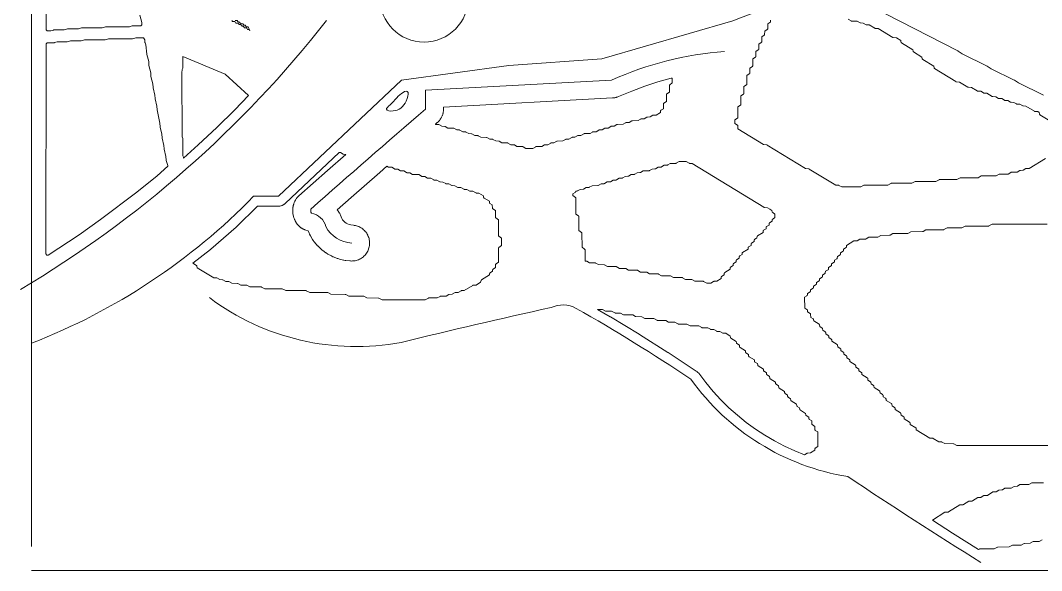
# Model space of a CAD drawing. Header units: inches. Extents: x 36 to 190, y -75 to 56.
# Drawn here: x 145.97 to 171.32, y 17.31 to 30.96 of the extents above; entities that cross this region are included whole.
import ezdxf

# ---------------------------------------------------------------- set-up
doc = ezdxf.new("R2010")
doc.units = ezdxf.units.IN
doc.layers.add('01_ORIGINAL_CAD', color=7, linetype='Continuous', lineweight=20)
doc.layers.add('03_ADDED_AREAS_SAME_COMPOSITION', color=7, linetype='Continuous', lineweight=15)

# ---------------------------------------------------------------- blocks, each defined once
blk = doc.blocks.new('03_STARFISH')
at = {"layer": '01_ORIGINAL_CAD'}
for p, q in [((36.248, 17.906), (36.248, 55.9)), ((71.442, 17.312), (36.248, 17.312))]:
    blk.add_line(p, q, dxfattribs=at)
for points in [[(53.65, 30.945, -0.14301), (60.243, 31.63, -0.286424), (65.36, 28.431), (66.481, 23.89, -0.272091), (64.9, 18.954), (63.661, 17.533)], [(53.65, 30.945), (50.4, 30.004), (48.095, 29.84), (45.427, 29.473), (42.376, 26.597), (41.758, 26.597, -0.10797), (36.248, 22.954)]]:
    blk.add_lwpolyline(points, format="xyb", dxfattribs=at)
blk.add_lwpolyline([(46.027, 28.759), (46.027, 29.23), (50.643, 29.479)], dxfattribs=at)
blk.add_circle((45.989, 31.521), 1.1, dxfattribs=at)
for centre, radius, start, end in [((22.02, 47.825), 27.364, 300.648, 321.9453), ((54.073, 21.787), 8.422, 94.2501, 114.0352), ((177.596, -125.015), 202.378, 130.55026, 131.62005), ((43.293, 26.24), 0.119, 162.5746, 211.3187), ((43.119, 25.741), 0.443, 13.2811, 80.611), ((44.225, 26.196), 0.761, 207.5896, 267.5639), ((44.306, 28.951), 6.083, 233.183, 280.5392), ((83.889, -134.15), 161.762, 102.40484, 103.75801), ((49.433, 23.211), 0.689, 61.2688, 115.2094), ((27.349, -15.654), 45.391, 56.1832, 60.407), ((57.468, 25.543), 5.979, 215.6658, 260.7622), ((129.159, 128.7), 131.041, 236.3299, 238.04792)]:
    blk.add_arc(centre, radius, start, end, dxfattribs=at)
at = {"layer": '03_ADDED_AREAS_SAME_COMPOSITION'}
for points in [[(41.301, 30.958), (41.304, 30.957), (41.308, 30.956), (41.311, 30.956), (41.352, 30.956), (41.365, 30.931), (41.367, 30.929), (41.369, 30.926), (41.371, 30.924), (41.374, 30.922), (41.377, 30.92), (41.38, 30.919), (41.383, 30.918), (41.386, 30.918), (41.411, 30.917), (41.427, 30.89), (41.428, 30.888), (41.43, 30.885), (41.433, 30.883), (41.436, 30.881), (41.439, 30.88), (41.442, 30.879), (41.445, 30.878), (41.448, 30.878), (41.49, 30.877), (41.503, 30.853), (41.504, 30.85), (41.506, 30.848), (41.509, 30.846), (41.511, 30.844), (41.514, 30.842), (41.517, 30.841), (41.52, 30.84), (41.524, 30.84), (41.549, 30.839), (41.564, 30.812), (41.566, 30.809), (41.568, 30.807), (41.57, 30.805), (41.573, 30.803), (41.576, 30.801), (41.579, 30.8), (41.582, 30.8), (41.585, 30.799), (41.625, 30.799), (41.667, 30.697), (41.666, 30.697), (41.653, 30.721), (41.652, 30.724), (41.65, 30.726), (41.647, 30.729), (41.645, 30.731), (41.642, 30.732), (41.639, 30.733), (41.636, 30.734), (41.632, 30.734), (41.607, 30.735), (41.592, 30.762), (41.59, 30.765), (41.588, 30.767), (41.586, 30.769), (41.583, 30.771), (41.58, 30.773), (41.577, 30.774), (41.574, 30.775), (41.57, 30.775), (41.529, 30.775), (41.516, 30.799), (41.514, 30.802), (41.512, 30.805), (41.51, 30.807), (41.507, 30.809), (41.504, 30.81), (41.501, 30.811), (41.498, 30.812), (41.495, 30.813), (41.47, 30.814), (41.455, 30.84), (41.453, 30.843), (41.451, 30.846), (41.448, 30.848), (41.446, 30.85), (41.443, 30.851), (41.44, 30.852), (41.436, 30.853), (41.433, 30.853), (41.392, 30.853), (41.379, 30.878), (41.377, 30.88), (41.375, 30.883), (41.373, 30.885), (41.37, 30.887), (41.367, 30.889), (41.364, 30.89), (41.361, 30.891), (41.357, 30.891), (41.313, 30.892), (41.298, 30.919), (41.296, 30.921), (41.294, 30.924), (41.292, 30.926), (41.289, 30.928), (41.286, 30.929), (41.283, 30.93), (41.28, 30.931), (41.276, 30.931), (41.234, 30.931), (41.22, 30.958)], [(38.935, 31.088), (38.982, 30.907), (38.979, 30.846), (38.96, 30.827), (38.749, 30.821), (38.745, 30.821), (38.741, 30.82), (38.675, 30.798), (38.091, 30.798), (38.088, 30.798), (38.084, 30.797), (38.001, 30.773), (37.491, 30.773), (37.488, 30.773), (37.484, 30.772), (37.41, 30.749), (37.141, 30.748), (37.138, 30.748), (37.134, 30.747), (37.051, 30.723), (36.799, 30.721), (36.795, 30.721), (36.791, 30.72), (36.726, 30.698), (36.635, 30.699), (36.607, 30.722), (36.603, 36.687)], [(61.365, 29.1), (60.744, 29.408), (60.643, 29.474), (60.64, 29.475), (60.069, 29.758), (59.968, 29.824), (59.965, 29.825), (59.344, 30.133), (59.243, 30.199), (59.241, 30.2), (57.441, 31.125)], [(56.517, 30.985), (56.587, 30.944), (56.59, 30.943), (56.593, 30.941), (56.596, 30.941), (56.6, 30.941), (56.741, 30.939), (56.811, 30.898), (56.814, 30.897), (56.817, 30.896), (56.82, 30.895), (56.823, 30.895), (56.89, 30.893), (56.961, 30.852), (56.964, 30.851), (56.967, 30.85), (56.97, 30.849), (56.973, 30.849), (57.039, 30.847), (57.177, 30.764), (57.18, 30.762), (57.183, 30.761), (57.186, 30.76), (57.189, 30.76), (57.263, 30.756), (57.626, 30.535), (57.628, 30.533), (57.631, 30.532), (57.634, 30.532), (57.637, 30.531), (57.712, 30.527), (57.821, 30.46), (57.827, 30.422), (57.827, 30.419), (57.828, 30.416), (57.83, 30.414), (57.831, 30.411), (57.833, 30.409), (57.836, 30.407), (57.838, 30.405), (58.12, 30.231), (58.126, 30.194), (58.127, 30.191), (58.128, 30.188), (58.129, 30.185), (58.131, 30.182), (58.133, 30.18), (58.135, 30.178), (58.138, 30.176), (58.346, 30.048), (58.356, 30.005), (58.357, 30.001), (58.358, 29.998), (58.36, 29.996), (58.362, 29.993), (58.364, 29.991), (58.367, 29.989), (58.644, 29.819), (58.65, 29.782), (58.65, 29.779), (58.651, 29.776), (58.653, 29.773), (58.654, 29.77), (58.656, 29.768), (58.659, 29.766), (58.661, 29.764), (59.19, 29.44), (59.192, 29.438), (59.195, 29.437), (59.198, 29.436), (59.201, 29.436), (59.282, 29.429), (59.489, 29.302), (59.491, 29.301), (59.494, 29.3), (59.497, 29.299), (59.5, 29.299), (59.581, 29.292), (59.719, 29.208), (59.722, 29.206), (59.725, 29.205), (59.728, 29.204), (59.731, 29.204), (59.806, 29.2), (59.877, 29.159), (59.879, 29.158), (59.882, 29.157), (59.885, 29.156), (59.888, 29.156), (59.955, 29.154), (60.093, 29.07), (60.096, 29.069), (60.099, 29.068), (60.102, 29.067), (60.105, 29.067), (60.179, 29.063), (60.25, 29.022), (60.253, 29.021), (60.256, 29.02), (60.259, 29.019), (60.262, 29.019), (60.329, 29.017), (60.4, 28.976), (60.402, 28.975), (60.405, 28.974), (60.408, 28.973), (60.411, 28.973), (60.478, 28.971), (60.549, 28.93), (60.552, 28.929), (60.555, 28.928), (60.558, 28.927), (60.561, 28.927), (60.628, 28.925), (60.698, 28.885), (60.701, 28.883), (60.704, 28.882), (60.707, 28.882), (60.71, 28.881), (60.777, 28.88), (60.848, 28.839), (60.851, 28.838), (60.854, 28.837), (60.857, 28.836), (60.86, 28.836), (60.926, 28.834), (61.139, 28.704), (61.142, 28.703), (61.144, 28.702), (61.147, 28.701), (61.151, 28.701), (61.225, 28.697), (61.26, 28.676), (61.265, 28.638), (61.266, 28.635), (61.267, 28.632), (61.268, 28.629), (61.27, 28.626), (61.272, 28.624), (61.274, 28.622), (61.277, 28.62), (61.483, 28.493)], [(61.412, 27.536), (61.006, 27.286), (60.939, 27.284), (60.936, 27.284), (60.933, 27.283), (60.93, 27.282), (60.927, 27.281), (60.857, 27.24), (60.79, 27.238), (60.787, 27.238), (60.784, 27.237), (60.781, 27.236), (60.778, 27.235), (60.708, 27.194), (60.567, 27.192), (60.564, 27.192), (60.56, 27.191), (60.557, 27.19), (60.555, 27.189), (60.485, 27.148), (60.277, 27.148), (60.274, 27.148), (60.271, 27.147), (60.268, 27.146), (60.265, 27.145), (60.187, 27.103), (59.829, 27.102), (59.826, 27.102), (59.823, 27.101), (59.82, 27.1), (59.817, 27.099), (59.739, 27.057), (59.307, 27.056), (59.304, 27.056), (59.301, 27.055), (59.298, 27.054), (59.295, 27.053), (59.217, 27.011), (58.785, 27.01), (58.782, 27.01), (58.778, 27.009), (58.776, 27.008), (58.773, 27.007), (58.694, 26.964), (58.188, 26.964), (58.185, 26.964), (58.182, 26.963), (58.179, 26.962), (58.176, 26.961), (58.098, 26.918), (57.591, 26.918), (57.588, 26.917), (57.585, 26.917), (57.582, 26.916), (57.579, 26.915), (57.501, 26.872), (56.919, 26.872), (56.916, 26.871), (56.913, 26.871), (56.91, 26.87), (56.907, 26.869), (56.829, 26.826), (56.355, 26.826), (56.285, 26.866), (56.282, 26.868), (56.279, 26.869), (56.276, 26.87), (56.273, 26.87), (56.206, 26.872), (55.551, 27.272), (55.549, 27.274), (55.546, 27.275), (55.543, 27.276), (55.541, 27.276), (55.459, 27.283), (54.505, 27.867), (54.502, 27.869), (54.5, 27.87), (54.497, 27.87), (54.494, 27.871), (54.413, 27.878), (53.781, 28.265), (53.778, 28.342), (53.778, 28.346), (53.777, 28.349), (53.776, 28.352), (53.774, 28.355), (53.772, 28.358), (53.769, 28.36), (53.767, 28.362), (53.706, 28.401), (53.706, 28.491), (53.769, 28.535), (53.772, 28.537), (53.774, 28.54), (53.776, 28.542), (53.778, 28.546), (53.779, 28.549), (53.779, 28.552), (53.78, 28.556), (53.78, 28.812), (53.843, 28.856), (53.845, 28.858), (53.848, 28.86), (53.85, 28.863), (53.851, 28.866), (53.852, 28.869), (53.853, 28.873), (53.853, 28.876), (53.853, 29.087), (53.916, 29.131), (53.919, 29.133), (53.921, 29.135), (53.923, 29.138), (53.925, 29.141), (53.926, 29.144), (53.927, 29.148), (53.927, 29.151), (53.927, 29.316), (53.99, 29.36), (53.993, 29.362), (53.995, 29.364), (53.997, 29.367), (53.999, 29.37), (54, 29.373), (54.001, 29.377), (54.001, 29.38), (54.001, 29.59), (54.061, 29.629), (54.064, 29.631), (54.066, 29.634), (54.068, 29.637), (54.07, 29.64), (54.071, 29.643), (54.072, 29.646), (54.072, 29.65), (54.075, 29.774), (54.138, 29.818), (54.141, 29.82), (54.143, 29.822), (54.145, 29.825), (54.147, 29.828), (54.148, 29.831), (54.149, 29.835), (54.149, 29.838), (54.149, 30.003), (54.212, 30.047), (54.215, 30.049), (54.217, 30.051), (54.219, 30.054), (54.221, 30.057), (54.222, 30.06), (54.222, 30.064), (54.223, 30.067), (54.223, 30.186), (54.286, 30.23), (54.289, 30.232), (54.291, 30.235), (54.293, 30.237), (54.295, 30.24), (54.296, 30.244), (54.297, 30.247), (54.297, 30.25), (54.297, 30.369), (54.36, 30.413), (54.363, 30.415), (54.365, 30.418), (54.367, 30.421), (54.369, 30.424), (54.37, 30.427), (54.371, 30.43), (54.371, 30.434), (54.371, 30.552), (54.431, 30.591), (54.434, 30.593), (54.436, 30.596), (54.438, 30.598), (54.44, 30.601), (54.441, 30.605), (54.442, 30.608), (54.442, 30.611), (54.445, 30.69), (54.508, 30.734), (54.511, 30.736), (54.513, 30.738), (54.515, 30.741), (54.517, 30.744), (54.518, 30.747), (54.519, 30.751), (54.519, 30.754), (54.519, 30.872), (54.575, 30.907), (54.578, 30.909), (54.58, 30.911), (54.582, 30.913), (54.584, 30.916), (54.585, 30.919), (54.586, 30.922), (54.587, 30.925), (54.592, 30.963)], [(61.625, 20.416), (59.211, 20.415), (59.141, 20.456), (59.138, 20.457), (59.135, 20.458), (59.132, 20.459), (59.128, 20.459), (58.912, 20.461), (58.842, 20.501), (58.839, 20.503), (58.836, 20.504), (58.833, 20.504), (58.83, 20.505), (58.764, 20.506), (58.626, 20.59), (58.623, 20.592), (58.62, 20.593), (58.617, 20.593), (58.614, 20.594), (58.54, 20.598), (58.207, 20.801), (58.204, 20.834), (58.204, 20.837), (58.203, 20.84), (58.202, 20.843), (58.2, 20.846), (58.198, 20.849), (58.196, 20.851), (58.193, 20.853), (58.056, 20.939), (58.051, 20.977), (58.05, 20.98), (58.049, 20.983), (58.048, 20.986), (58.046, 20.989), (58.044, 20.991), (58.042, 20.993), (58.039, 20.995), (57.907, 21.076), (57.905, 21.108), (57.905, 21.112), (57.904, 21.115), (57.902, 21.118), (57.901, 21.121), (57.899, 21.123), (57.896, 21.126), (57.894, 21.128), (57.832, 21.168), (57.826, 21.206), (57.825, 21.209), (57.824, 21.212), (57.823, 21.215), (57.821, 21.218), (57.819, 21.22), (57.817, 21.222), (57.815, 21.224), (57.683, 21.305), (57.68, 21.337), (57.68, 21.341), (57.679, 21.344), (57.678, 21.347), (57.676, 21.35), (57.674, 21.352), (57.672, 21.354), (57.669, 21.356), (57.607, 21.397), (57.602, 21.435), (57.601, 21.438), (57.6, 21.441), (57.599, 21.444), (57.597, 21.446), (57.595, 21.449), (57.592, 21.451), (57.59, 21.453), (57.458, 21.534), (57.456, 21.566), (57.455, 21.569), (57.455, 21.573), (57.453, 21.576), (57.452, 21.578), (57.45, 21.581), (57.447, 21.583), (57.445, 21.585), (57.383, 21.625), (57.381, 21.658), (57.381, 21.661), (57.38, 21.664), (57.378, 21.667), (57.377, 21.67), (57.375, 21.673), (57.372, 21.675), (57.37, 21.677), (57.308, 21.717), (57.306, 21.749), (57.306, 21.753), (57.305, 21.756), (57.303, 21.759), (57.302, 21.762), (57.3, 21.764), (57.297, 21.767), (57.294, 21.769), (57.159, 21.854), (57.156, 21.887), (57.156, 21.89), (57.155, 21.893), (57.154, 21.896), (57.152, 21.899), (57.15, 21.902), (57.148, 21.904), (57.145, 21.906), (57.084, 21.946), (57.081, 21.978), (57.081, 21.981), (57.08, 21.985), (57.079, 21.988), (57.077, 21.99), (57.075, 21.993), (57.073, 21.995), (57.07, 21.997), (57.008, 22.038), (57.003, 22.076), (57.002, 22.079), (57.001, 22.082), (56.999, 22.085), (56.998, 22.087), (56.996, 22.09), (56.993, 22.092), (56.991, 22.094), (56.859, 22.175), (56.857, 22.207), (56.856, 22.21), (56.856, 22.214), (56.854, 22.217), (56.853, 22.219), (56.851, 22.222), (56.848, 22.224), (56.846, 22.226), (56.784, 22.266), (56.782, 22.299), (56.781, 22.302), (56.781, 22.305), (56.779, 22.308), (56.778, 22.311), (56.776, 22.314), (56.773, 22.316), (56.771, 22.318), (56.709, 22.358), (56.703, 22.396), (56.702, 22.399), (56.701, 22.402), (56.7, 22.405), (56.698, 22.408), (56.696, 22.41), (56.694, 22.412), (56.691, 22.414), (56.56, 22.495), (56.557, 22.528), (56.557, 22.531), (56.556, 22.534), (56.555, 22.537), (56.553, 22.54), (56.551, 22.542), (56.549, 22.545), (56.546, 22.547), (56.485, 22.587), (56.482, 22.619), (56.482, 22.622), (56.481, 22.626), (56.48, 22.629), (56.478, 22.631), (56.476, 22.634), (56.474, 22.636), (56.471, 22.638), (56.41, 22.678), (56.408, 22.711), (56.407, 22.714), (56.406, 22.717), (56.405, 22.72), (56.403, 22.723), (56.401, 22.726), (56.399, 22.728), (56.396, 22.73), (56.335, 22.77), (56.333, 22.802), (56.332, 22.806), (56.331, 22.809), (56.33, 22.812), (56.328, 22.815), (56.326, 22.817), (56.324, 22.819), (56.321, 22.821), (56.259, 22.862), (56.254, 22.9), (56.253, 22.903), (56.252, 22.906), (56.251, 22.909), (56.249, 22.911), (56.247, 22.914), (56.245, 22.916), (56.242, 22.918), (56.11, 22.999), (56.108, 23.031), (56.108, 23.034), (56.107, 23.038), (56.105, 23.041), (56.104, 23.043), (56.102, 23.046), (56.099, 23.048), (56.097, 23.05), (56.035, 23.09), (56.033, 23.123), (56.033, 23.126), (56.032, 23.129), (56.03, 23.132), (56.029, 23.135), (56.027, 23.138), (56.024, 23.14), (56.022, 23.142), (55.961, 23.182), (55.958, 23.214), (55.958, 23.218), (55.957, 23.221), (55.956, 23.224), (55.954, 23.227), (55.952, 23.229), (55.95, 23.231), (55.947, 23.233), (55.886, 23.273), (55.883, 23.306), (55.883, 23.309), (55.882, 23.312), (55.881, 23.315), (55.879, 23.318), (55.877, 23.321), (55.875, 23.323), (55.872, 23.325), (55.81, 23.365), (55.804, 23.404), (55.804, 23.407), (55.803, 23.41), (55.801, 23.412), (55.8, 23.415), (55.798, 23.417), (55.795, 23.42), (55.793, 23.421), (55.661, 23.503), (55.659, 23.535), (55.658, 23.538), (55.657, 23.541), (55.656, 23.544), (55.654, 23.547), (55.652, 23.55), (55.65, 23.552), (55.647, 23.554), (55.587, 23.593), (55.584, 23.671), (55.583, 23.675), (55.582, 23.678), (55.581, 23.681), (55.58, 23.684), (55.577, 23.687), (55.575, 23.689), (55.572, 23.691), (55.51, 23.732), (55.505, 23.77), (55.504, 23.773), (55.503, 23.776), (55.502, 23.779), (55.5, 23.781), (55.498, 23.784), (55.496, 23.786), (55.493, 23.788), (55.437, 23.822), (55.436, 24.094), (55.492, 24.129), (55.494, 24.131), (55.497, 24.133), (55.499, 24.135), (55.5, 24.138), (55.502, 24.141), (55.503, 24.144), (55.503, 24.147), (55.509, 24.185), (55.571, 24.225), (55.573, 24.227), (55.576, 24.23), (55.578, 24.232), (55.579, 24.235), (55.581, 24.238), (55.581, 24.241), (55.582, 24.245), (55.584, 24.277), (55.645, 24.317), (55.648, 24.319), (55.65, 24.321), (55.652, 24.324), (55.654, 24.327), (55.655, 24.33), (55.656, 24.333), (55.656, 24.336), (55.658, 24.369), (55.719, 24.409), (55.722, 24.411), (55.724, 24.413), (55.726, 24.416), (55.728, 24.418), (55.729, 24.421), (55.73, 24.425), (55.73, 24.428), (55.733, 24.46), (55.794, 24.5), (55.796, 24.502), (55.799, 24.505), (55.801, 24.507), (55.802, 24.51), (55.804, 24.513), (55.804, 24.516), (55.805, 24.52), (55.807, 24.552), (55.868, 24.592), (55.871, 24.594), (55.873, 24.596), (55.875, 24.599), (55.877, 24.602), (55.878, 24.605), (55.879, 24.608), (55.879, 24.611), (55.881, 24.643), (55.938, 24.679), (55.941, 24.681), (55.943, 24.683), (55.945, 24.685), (55.947, 24.688), (55.948, 24.691), (55.949, 24.694), (55.949, 24.697), (55.955, 24.735), (56.017, 24.775), (56.019, 24.777), (56.022, 24.779), (56.024, 24.782), (56.025, 24.785), (56.027, 24.788), (56.027, 24.791), (56.028, 24.794), (56.03, 24.827), (56.091, 24.867), (56.094, 24.869), (56.096, 24.871), (56.098, 24.874), (56.1, 24.877), (56.101, 24.88), (56.102, 24.883), (56.102, 24.886), (56.104, 24.919), (56.165, 24.958), (56.168, 24.96), (56.17, 24.963), (56.172, 24.965), (56.174, 24.968), (56.175, 24.971), (56.176, 24.974), (56.177, 24.978), (56.179, 25.01), (56.235, 25.045), (56.238, 25.047), (56.24, 25.049), (56.242, 25.052), (56.244, 25.054), (56.245, 25.057), (56.246, 25.06), (56.247, 25.063), (56.252, 25.101), (56.314, 25.142), (56.317, 25.144), (56.319, 25.146), (56.321, 25.149), (56.323, 25.151), (56.324, 25.155), (56.325, 25.158), (56.325, 25.161), (56.327, 25.194), (56.388, 25.233), (56.391, 25.235), (56.393, 25.238), (56.395, 25.24), (56.397, 25.243), (56.398, 25.246), (56.399, 25.249), (56.4, 25.253), (56.402, 25.285), (56.463, 25.325), (56.465, 25.327), (56.468, 25.329), (56.47, 25.332), (56.471, 25.335), (56.473, 25.338), (56.473, 25.341), (56.474, 25.344), (56.476, 25.376), (56.658, 25.489), (56.725, 25.49), (56.728, 25.491), (56.731, 25.491), (56.734, 25.492), (56.737, 25.494), (56.807, 25.534), (56.948, 25.536), (56.951, 25.536), (56.955, 25.537), (56.958, 25.538), (56.96, 25.54), (57.03, 25.58), (57.238, 25.581), (57.241, 25.581), (57.244, 25.581), (57.247, 25.582), (57.25, 25.584), (57.329, 25.626), (57.545, 25.628), (57.548, 25.628), (57.551, 25.629), (57.554, 25.63), (57.557, 25.631), (57.627, 25.672), (57.984, 25.673), (57.987, 25.673), (57.99, 25.673), (57.993, 25.674), (57.996, 25.676), (58.074, 25.718), (58.365, 25.72), (58.369, 25.72), (58.372, 25.721), (58.375, 25.722), (58.378, 25.723), (58.448, 25.764), (58.88, 25.765), (58.883, 25.765), (58.886, 25.765), (58.889, 25.766), (58.891, 25.768), (58.97, 25.81), (59.327, 25.811), (59.33, 25.811), (59.333, 25.811), (59.336, 25.812), (59.339, 25.814), (59.417, 25.856), (59.999, 25.857), (60.002, 25.857), (60.005, 25.858), (60.008, 25.858), (60.011, 25.86), (60.089, 25.902), (61.459, 25.903)], [(61.329, 18.075), (61.259, 18.034), (61.118, 18.032), (61.115, 18.032), (61.112, 18.032), (61.109, 18.03), (61.106, 18.029), (61.036, 17.988), (60.894, 17.987), (60.891, 17.986), (60.888, 17.986), (60.885, 17.985), (60.882, 17.983), (60.812, 17.943), (60.604, 17.942), (60.601, 17.942), (60.598, 17.941), (60.595, 17.94), (60.592, 17.939), (60.514, 17.897), (60.231, 17.896), (60.228, 17.896), (60.225, 17.895), (60.222, 17.894), (60.219, 17.893), (60.141, 17.851), (59.783, 17.85), (59.78, 17.85), (59.777, 17.849), (59.774, 17.848), (59.772, 17.847), (59.754, 17.838), (59.11, 18.243), (58.606, 18.565), (58.918, 18.757), (58.993, 18.761), (58.996, 18.761), (58.999, 18.762), (59.002, 18.763), (59.004, 18.765), (59.291, 18.94), (59.365, 18.944), (59.368, 18.945), (59.371, 18.946), (59.374, 18.947), (59.377, 18.948), (59.515, 19.032), (59.589, 19.036), (59.592, 19.037), (59.595, 19.037), (59.598, 19.038), (59.601, 19.04), (59.738, 19.124), (59.804, 19.125), (59.808, 19.126), (59.811, 19.126), (59.814, 19.127), (59.816, 19.129), (59.887, 19.17), (59.962, 19.174), (59.965, 19.174), (59.968, 19.175), (59.971, 19.176), (59.973, 19.177), (60.111, 19.261), (60.177, 19.263), (60.18, 19.263), (60.183, 19.264), (60.186, 19.265), (60.189, 19.266), (60.26, 19.307), (60.334, 19.311), (60.337, 19.312), (60.34, 19.312), (60.343, 19.313), (60.346, 19.315), (60.409, 19.353), (60.55, 19.355), (60.553, 19.355), (60.556, 19.356), (60.559, 19.357), (60.562, 19.358), (60.633, 19.399), (60.707, 19.403), (60.71, 19.403), (60.713, 19.404), (60.716, 19.405), (60.719, 19.407), (60.781, 19.445), (60.989, 19.445), (60.992, 19.445), (60.995, 19.446), (60.998, 19.447), (61.001, 19.448), (61.079, 19.49), (61.362, 19.491)]]:
    blk.add_lwpolyline(points, dxfattribs=at)
for points in [[(36.659, 25.135), (36.622, 25.136), (36.603, 25.169), (36.607, 30.379), (36.635, 30.402), (36.812, 30.405), (36.815, 30.405), (36.819, 30.406), (36.885, 30.428), (37.119, 30.428), (37.123, 30.429), (37.126, 30.429), (37.209, 30.453), (37.469, 30.453), (37.473, 30.454), (37.476, 30.454), (37.559, 30.478), (38.066, 30.478), (38.07, 30.478), (38.073, 30.479), (38.159, 30.503), (38.741, 30.503), (38.745, 30.503), (38.748, 30.504), (38.834, 30.528), (39.022, 30.525), (39.057, 30.48), (39.061, 30.412), (39.061, 30.408), (39.062, 30.405), (39.082, 30.354), (39.11, 30.117), (39.11, 30.113), (39.156, 29.936), (39.16, 29.844), (39.16, 29.841), (39.16, 29.838), (39.207, 29.656), (39.21, 29.569), (39.21, 29.566), (39.21, 29.563), (39.256, 29.386), (39.26, 29.294), (39.26, 29.291), (39.26, 29.288), (39.307, 29.106), (39.31, 29.019), (39.31, 29.016), (39.31, 29.013), (39.357, 28.831), (39.36, 28.744), (39.36, 28.739), (39.432, 28.407), (39.435, 28.319), (39.435, 28.316), (39.435, 28.313), (39.481, 28.136), (39.485, 28.044), (39.485, 28.041), (39.485, 28.038), (39.532, 27.856), (39.535, 27.769), (39.535, 27.766), (39.535, 27.763), (39.582, 27.581), (39.586, 27.488), (39.586, 27.484), (39.587, 27.481), (39.629, 27.361), (39.626, 27.343), (39.364, 27.1), (38.857, 26.695), (37.954, 26.017), (37.429, 25.643)], [(40.019, 27.558), (40.019, 27.561), (40.018, 27.565), (40.017, 27.568), (40, 27.603), (40, 28.02), (40, 28.023), (39.999, 28.026), (39.998, 28.029), (39.98, 28.073), (39.979, 29.654), (39.982, 29.738), (39.997, 29.775), (39.997, 29.778), (39.998, 29.782), (39.998, 29.785), (39.998, 30.062), (41.049, 29.626), (41.628, 29.093), (41.291, 28.744), (40.843, 28.302), (40.385, 27.871), (40.019, 27.542)], [(46.343, 28.446), (46.344, 28.447), (46.348, 28.451), (46.349, 28.452), (46.35, 28.454), (46.351, 28.455), (46.353, 28.456), (46.356, 28.46), (46.368, 28.474), (46.369, 28.475), (46.369, 28.475), (46.37, 28.476), (46.371, 28.477), (46.381, 28.49), (46.382, 28.491), (46.385, 28.495), (46.386, 28.497), (46.387, 28.498), (46.388, 28.5), (46.389, 28.501), (46.392, 28.506), (46.402, 28.521), (46.403, 28.522), (46.403, 28.522), (46.404, 28.523), (46.405, 28.524), (46.413, 28.539), (46.414, 28.54), (46.416, 28.544), (46.417, 28.546), (46.418, 28.548), (46.419, 28.549), (46.42, 28.551), (46.422, 28.556), (46.43, 28.572), (46.431, 28.573), (46.431, 28.574), (46.431, 28.574), (46.432, 28.576), (46.438, 28.591), (46.439, 28.592), (46.441, 28.597), (46.442, 28.599), (46.442, 28.6), (46.443, 28.602), (46.444, 28.604), (46.446, 28.609), (46.451, 28.626), (46.452, 28.627), (46.452, 28.628), (46.452, 28.629), (46.453, 28.63), (46.457, 28.646), (46.457, 28.647), (46.459, 28.652), (46.459, 28.654), (46.46, 28.656), (46.46, 28.658), (46.46, 28.66), (46.462, 28.665), (46.465, 28.682), (46.465, 28.684), (46.465, 28.685), (46.466, 28.685), (46.466, 28.687), (46.468, 28.703), (46.468, 28.704), (46.469, 28.71), (46.469, 28.711), (46.469, 28.713), (46.47, 28.715), (46.47, 28.717), (46.47, 28.723), (46.471, 28.74), (46.471, 28.742), (46.471, 28.742), (46.471, 28.743), (46.471, 28.744), (46.472, 28.758), (46.472, 28.759), (46.472, 28.808), (50.667, 29.034), (50.667, 29.034), (50.682, 29.036), (50.683, 29.036), (50.685, 29.036), (50.687, 29.036), (50.689, 29.036), (50.702, 29.038), (50.704, 29.038), (50.709, 29.039), (50.71, 29.039), (50.714, 29.04), (50.717, 29.04), (50.719, 29.041), (50.723, 29.041), (50.739, 29.044), (50.74, 29.045), (50.742, 29.045), (50.744, 29.046), (50.746, 29.046), (50.759, 29.05), (50.761, 29.05), (50.765, 29.051), (50.767, 29.052), (50.77, 29.053), (50.774, 29.054), (50.775, 29.054), (50.78, 29.056), (50.795, 29.061), (50.796, 29.061), (50.798, 29.062), (50.8, 29.063), (50.801, 29.063), (50.814, 29.068), (50.815, 29.068), (51.142, 29.206), (51.465, 29.325), (51.792, 29.431), (52.124, 29.522), (52.151, 29.528), (52.151, 29.527), (52.151, 29.408), (52.088, 29.364), (52.085, 29.362), (52.083, 29.359), (52.081, 29.356), (52.079, 29.353), (52.078, 29.35), (52.078, 29.347), (52.077, 29.343), (52.077, 29.179), (52.014, 29.135), (52.011, 29.133), (52.009, 29.13), (52.007, 29.127), (52.005, 29.124), (52.004, 29.121), (52.004, 29.118), (52.003, 29.114), (52.003, 28.95), (51.94, 28.906), (51.937, 28.904), (51.935, 28.901), (51.933, 28.898), (51.932, 28.895), (51.93, 28.892), (51.93, 28.889), (51.929, 28.885), (51.929, 28.767), (51.869, 28.728), (51.866, 28.726), (51.864, 28.723), (51.862, 28.721), (51.86, 28.718), (51.859, 28.715), (51.858, 28.712), (51.858, 28.708), (51.856, 28.676), (51.748, 28.61), (51.681, 28.608), (51.678, 28.608), (51.675, 28.607), (51.672, 28.606), (51.67, 28.605), (51.599, 28.564), (51.532, 28.562), (51.529, 28.562), (51.526, 28.561), (51.523, 28.56), (51.52, 28.559), (51.45, 28.518), (51.375, 28.514), (51.372, 28.514), (51.369, 28.513), (51.366, 28.512), (51.364, 28.51), (51.301, 28.472), (51.16, 28.47), (51.157, 28.47), (51.153, 28.47), (51.15, 28.469), (51.148, 28.467), (51.077, 28.426), (51.002, 28.422), (50.999, 28.422), (50.996, 28.421), (50.993, 28.42), (50.991, 28.419), (50.928, 28.381), (50.787, 28.379), (50.784, 28.378), (50.781, 28.378), (50.778, 28.377), (50.775, 28.375), (50.704, 28.335), (50.637, 28.333), (50.634, 28.333), (50.631, 28.332), (50.628, 28.331), (50.626, 28.329), (50.555, 28.289), (50.488, 28.287), (50.485, 28.287), (50.482, 28.286), (50.479, 28.285), (50.477, 28.284), (50.406, 28.243), (50.339, 28.241), (50.336, 28.241), (50.333, 28.24), (50.33, 28.239), (50.327, 28.238), (50.257, 28.197), (50.182, 28.193), (50.179, 28.192), (50.176, 28.192), (50.173, 28.191), (50.171, 28.189), (50.108, 28.151), (49.967, 28.149), (49.964, 28.149), (49.96, 28.148), (49.957, 28.147), (49.955, 28.146), (49.884, 28.105), (49.817, 28.103), (49.814, 28.103), (49.811, 28.103), (49.808, 28.102), (49.805, 28.1), (49.735, 28.059), (49.668, 28.058), (49.665, 28.057), (49.662, 28.057), (49.659, 28.056), (49.656, 28.054), (49.586, 28.013), (49.511, 28.009), (49.508, 28.009), (49.505, 28.008), (49.502, 28.007), (49.499, 28.006), (49.437, 27.968), (49.296, 27.966), (49.292, 27.966), (49.289, 27.965), (49.286, 27.964), (49.283, 27.962), (49.213, 27.922), (49.146, 27.92), (49.143, 27.92), (49.14, 27.919), (49.137, 27.918), (49.134, 27.917), (49.064, 27.876), (48.989, 27.872), (48.986, 27.871), (48.983, 27.871), (48.98, 27.87), (48.978, 27.868), (48.915, 27.83), (48.774, 27.828), (48.771, 27.828), (48.767, 27.827), (48.764, 27.826), (48.762, 27.825), (48.691, 27.784), (48.516, 27.784), (48.446, 27.825), (48.443, 27.826), (48.44, 27.827), (48.437, 27.828), (48.434, 27.828), (48.293, 27.83), (48.23, 27.868), (48.227, 27.869), (48.224, 27.87), (48.221, 27.871), (48.218, 27.871), (48.143, 27.875), (48.072, 27.916), (48.07, 27.918), (48.067, 27.919), (48.063, 27.919), (48.06, 27.919), (47.919, 27.921), (47.856, 27.959), (47.853, 27.961), (47.851, 27.962), (47.848, 27.962), (47.845, 27.963), (47.77, 27.967), (47.699, 28.008), (47.696, 28.009), (47.693, 28.01), (47.69, 28.011), (47.687, 28.011), (47.62, 28.013), (47.55, 28.053), (47.547, 28.055), (47.544, 28.056), (47.541, 28.056), (47.537, 28.057), (47.396, 28.058), (47.333, 28.096), (47.331, 28.098), (47.328, 28.099), (47.325, 28.1), (47.322, 28.1), (47.247, 28.104), (47.176, 28.145), (47.173, 28.146), (47.171, 28.147), (47.167, 28.148), (47.164, 28.148), (47.097, 28.15), (47.027, 28.19), (47.024, 28.192), (47.021, 28.193), (47.018, 28.194), (47.015, 28.194), (46.948, 28.196), (46.877, 28.236), (46.875, 28.238), (46.872, 28.239), (46.869, 28.239), (46.866, 28.24), (46.799, 28.241), (46.728, 28.282), (46.725, 28.283), (46.722, 28.284), (46.719, 28.285), (46.716, 28.285), (46.575, 28.287), (46.512, 28.325), (46.509, 28.326), (46.506, 28.327), (46.503, 28.328), (46.5, 28.329), (46.426, 28.333), (46.355, 28.373), (46.352, 28.375), (46.349, 28.376), (46.346, 28.376), (46.343, 28.377), (46.276, 28.378), (46.27, 28.382), (46.317, 28.422), (46.318, 28.422), (46.328, 28.432), (46.329, 28.433), (46.329, 28.433), (46.33, 28.434), (46.331, 28.435)], [(42.814, 25.943), (42.814, 25.942), (42.816, 25.939), (42.817, 25.938), (42.821, 25.932), (42.824, 25.926), (42.825, 25.925), (42.827, 25.922), (42.833, 25.914), (42.834, 25.913), (42.838, 25.908), (42.841, 25.904), (42.842, 25.902), (42.848, 25.896), (42.848, 25.895), (42.85, 25.892), (42.851, 25.891), (42.856, 25.886), (42.861, 25.881), (42.862, 25.879), (42.864, 25.877), (42.871, 25.869), (42.872, 25.868), (42.876, 25.865), (42.88, 25.86), (42.881, 25.859), (42.887, 25.854), (42.888, 25.853), (42.891, 25.85), (42.892, 25.849), (42.897, 25.845), (42.902, 25.84), (42.903, 25.839), (42.906, 25.837), (42.914, 25.83), (42.915, 25.829), (42.92, 25.826), (42.924, 25.823), (42.925, 25.822), (42.932, 25.817), (42.933, 25.816), (42.936, 25.814), (42.937, 25.813), (42.943, 25.809), (42.949, 25.805), (42.95, 25.804), (42.953, 25.803), (42.962, 25.797), (42.963, 25.796), (42.968, 25.794), (42.973, 25.791), (42.974, 25.79), (42.982, 25.786), (42.983, 25.785), (42.986, 25.784), (42.987, 25.783), (42.994, 25.78), (43, 25.777), (43.001, 25.776), (43.004, 25.775), (43.014, 25.77), (43.015, 25.77), (43.02, 25.768), (43.025, 25.766), (43.027, 25.765), (43.035, 25.762), (43.036, 25.762), (43.039, 25.76), (43.04, 25.76), (43.053, 25.755), (43.054, 25.755), (43.113, 25.736), (43.137, 25.678), (43.137, 25.677), (43.143, 25.664), (43.143, 25.663), (43.144, 25.66), (43.149, 25.65), (43.15, 25.648), (43.152, 25.644), (43.154, 25.64), (43.155, 25.638), (43.16, 25.63), (43.16, 25.628), (43.162, 25.625), (43.162, 25.624), (43.17, 25.612), (43.17, 25.611), (43.223, 25.525), (43.223, 25.524), (43.231, 25.512), (43.231, 25.511), (43.247, 25.49), (43.247, 25.489), (43.256, 25.478), (43.256, 25.477), (43.319, 25.399), (43.32, 25.399), (43.329, 25.388), (43.329, 25.387), (43.347, 25.368), (43.348, 25.368), (43.358, 25.357), (43.358, 25.357), (43.43, 25.289), (43.431, 25.288), (43.441, 25.279), (43.442, 25.278), (43.462, 25.261), (43.463, 25.261), (43.474, 25.252), (43.474, 25.252), (43.554, 25.194), (43.555, 25.193), (43.566, 25.185), (43.567, 25.185), (43.589, 25.171), (43.59, 25.17), (43.602, 25.163), (43.603, 25.163), (43.689, 25.115), (43.69, 25.115), (43.702, 25.109), (43.703, 25.108), (43.727, 25.097), (43.727, 25.097), (43.74, 25.091), (43.741, 25.091), (43.833, 25.055), (43.834, 25.055), (43.848, 25.05), (43.848, 25.05), (43.873, 25.042), (43.874, 25.042), (43.888, 25.038), (43.889, 25.038), (43.986, 25.014), (43.986, 25.014), (44.001, 25.011), (44.001, 25.01), (44.027, 25.006), (44.028, 25.006), (44.043, 25.004), (44.043, 25.004), (44.144, 24.993), (44.145, 24.992), (44.159, 24.991), (44.16, 24.991), (44.186, 24.99), (44.188, 24.99), (44.216, 24.991), (44.218, 24.991), (44.244, 24.993), (44.246, 24.993), (44.274, 24.998), (44.276, 24.998), (44.301, 25.004), (44.303, 25.004), (44.331, 25.012), (44.332, 25.013), (44.357, 25.022), (44.358, 25.022), (44.385, 25.034), (44.386, 25.035), (44.409, 25.047), (44.411, 25.048), (44.435, 25.062), (44.437, 25.063), (44.458, 25.078), (44.459, 25.079), (44.482, 25.097), (44.483, 25.098), (44.502, 25.116), (44.503, 25.117), (44.523, 25.138), (44.524, 25.139), (44.541, 25.159), (44.542, 25.161), (44.559, 25.184), (44.56, 25.185), (44.574, 25.207), (44.575, 25.209), (44.589, 25.234), (44.59, 25.235), (44.601, 25.259), (44.601, 25.261), (44.612, 25.287), (44.612, 25.289), (44.62, 25.314), (44.621, 25.315), (44.627, 25.343), (44.628, 25.345), (44.632, 25.371), (44.633, 25.372), (44.636, 25.401), (44.636, 25.403), (44.637, 25.429), (44.637, 25.43), (44.636, 25.459), (44.636, 25.461), (44.634, 25.487), (44.634, 25.488), (44.629, 25.517), (44.629, 25.519), (44.623, 25.544), (44.623, 25.546), (44.615, 25.573), (44.614, 25.575), (44.605, 25.599), (44.605, 25.601), (44.593, 25.627), (44.593, 25.629), (44.58, 25.652), (44.58, 25.653), (44.565, 25.678), (44.564, 25.679), (44.549, 25.701), (44.548, 25.702), (44.53, 25.725), (44.529, 25.726), (44.511, 25.745), (44.51, 25.746), (44.489, 25.766), (44.488, 25.767), (44.468, 25.784), (44.467, 25.785), (44.443, 25.802), (44.442, 25.803), (44.42, 25.817), (44.419, 25.818), (44.393, 25.832), (44.392, 25.832), (44.368, 25.843), (44.367, 25.844), (44.34, 25.855), (44.338, 25.855), (44.313, 25.863), (44.312, 25.863), (44.284, 25.87), (44.282, 25.871), (44.256, 25.875), (44.256, 25.875), (44.241, 25.877), (44.241, 25.877), (44.169, 25.885), (44.129, 25.895), (44.091, 25.91), (44.055, 25.929), (44.022, 25.953), (43.993, 25.982), (43.967, 26.014), (43.949, 26.043), (43.914, 26.13), (43.914, 26.131), (43.908, 26.145), (43.907, 26.146), (43.894, 26.173), (43.893, 26.174), (43.877, 26.202), (43.876, 26.204), (43.86, 26.228), (43.859, 26.229), (43.849, 26.242), (43.849, 26.242), (43.834, 26.261), (44.181, 26.568), (44.89, 27.189), (45.067, 27.343), (45.106, 27.32), (45.109, 27.319), (45.112, 27.318), (45.115, 27.317), (45.118, 27.317), (45.185, 27.315), (45.256, 27.275), (45.258, 27.273), (45.261, 27.272), (45.264, 27.272), (45.267, 27.271), (45.334, 27.27), (45.405, 27.229), (45.408, 27.228), (45.411, 27.227), (45.414, 27.226), (45.417, 27.226), (45.484, 27.224), (45.554, 27.183), (45.557, 27.182), (45.56, 27.181), (45.563, 27.18), (45.566, 27.18), (45.633, 27.178), (45.704, 27.137), (45.707, 27.136), (45.71, 27.135), (45.713, 27.134), (45.716, 27.134), (45.857, 27.132), (45.928, 27.092), (45.931, 27.09), (45.934, 27.089), (45.937, 27.089), (45.94, 27.088), (46.007, 27.087), (46.077, 27.046), (46.08, 27.045), (46.083, 27.044), (46.086, 27.043), (46.089, 27.043), (46.156, 27.041), (46.227, 27), (46.229, 26.999), (46.232, 26.998), (46.235, 26.997), (46.238, 26.997), (46.305, 26.995), (46.376, 26.955), (46.379, 26.953), (46.382, 26.952), (46.385, 26.952), (46.388, 26.951), (46.455, 26.949), (46.525, 26.909), (46.528, 26.907), (46.531, 26.906), (46.534, 26.906), (46.537, 26.906), (46.604, 26.904), (46.675, 26.863), (46.678, 26.862), (46.681, 26.861), (46.684, 26.86), (46.687, 26.86), (46.754, 26.858), (46.824, 26.817), (46.827, 26.816), (46.83, 26.815), (46.833, 26.814), (46.836, 26.814), (46.903, 26.812), (46.974, 26.772), (46.976, 26.77), (46.979, 26.769), (46.982, 26.769), (46.985, 26.768), (47.052, 26.767), (47.123, 26.726), (47.126, 26.725), (47.129, 26.724), (47.132, 26.723), (47.135, 26.723), (47.202, 26.721), (47.272, 26.68), (47.275, 26.679), (47.278, 26.678), (47.281, 26.677), (47.284, 26.677), (47.351, 26.675), (47.46, 26.608), (47.466, 26.57), (47.466, 26.567), (47.467, 26.564), (47.469, 26.562), (47.47, 26.559), (47.472, 26.557), (47.475, 26.555), (47.477, 26.553), (47.609, 26.472), (47.611, 26.439), (47.612, 26.436), (47.613, 26.433), (47.614, 26.43), (47.615, 26.427), (47.618, 26.424), (47.62, 26.422), (47.622, 26.42), (47.683, 26.381), (47.686, 26.303), (47.687, 26.299), (47.687, 26.296), (47.689, 26.293), (47.69, 26.29), (47.692, 26.287), (47.695, 26.285), (47.698, 26.283), (47.758, 26.244), (47.759, 26.079), (47.759, 26.076), (47.76, 26.073), (47.761, 26.069), (47.763, 26.066), (47.765, 26.064), (47.767, 26.061), (47.77, 26.059), (47.833, 26.015), (47.834, 25.626), (47.835, 25.623), (47.835, 25.62), (47.836, 25.617), (47.838, 25.614), (47.84, 25.611), (47.842, 25.609), (47.844, 25.607), (47.909, 25.558), (47.909, 25.489), (47.91, 25.375), (47.845, 25.326), (47.843, 25.324), (47.841, 25.321), (47.839, 25.318), (47.837, 25.315), (47.836, 25.312), (47.836, 25.309), (47.835, 25.306), (47.836, 24.964), (47.777, 24.924), (47.774, 24.922), (47.771, 24.92), (47.769, 24.917), (47.768, 24.914), (47.766, 24.911), (47.766, 24.908), (47.765, 24.904), (47.763, 24.826), (47.702, 24.787), (47.7, 24.785), (47.697, 24.783), (47.695, 24.78), (47.694, 24.777), (47.692, 24.774), (47.691, 24.771), (47.691, 24.768), (47.689, 24.735), (47.628, 24.695), (47.625, 24.693), (47.623, 24.691), (47.621, 24.688), (47.619, 24.685), (47.618, 24.682), (47.617, 24.679), (47.617, 24.676), (47.615, 24.644), (47.414, 24.521), (47.412, 24.519), (47.409, 24.516), (47.407, 24.514), (47.405, 24.511), (47.404, 24.508), (47.403, 24.505), (47.393, 24.462), (47.283, 24.394), (47.209, 24.39), (47.206, 24.39), (47.203, 24.389), (47.2, 24.388), (47.197, 24.386), (46.985, 24.257), (46.919, 24.255), (46.916, 24.255), (46.913, 24.254), (46.91, 24.253), (46.907, 24.252), (46.837, 24.211), (46.77, 24.209), (46.767, 24.209), (46.764, 24.208), (46.761, 24.207), (46.758, 24.206), (46.687, 24.165), (46.613, 24.161), (46.61, 24.16), (46.607, 24.16), (46.604, 24.159), (46.601, 24.157), (46.538, 24.119), (46.397, 24.117), (46.394, 24.117), (46.391, 24.116), (46.388, 24.115), (46.385, 24.114), (46.315, 24.073), (46.107, 24.073), (46.104, 24.073), (46.101, 24.072), (46.098, 24.071), (46.095, 24.07), (46.017, 24.027), (44.945, 24.027), (44.867, 24.069), (44.864, 24.071), (44.861, 24.071), (44.858, 24.072), (44.855, 24.072), (44.572, 24.073), (44.494, 24.115), (44.491, 24.116), (44.488, 24.117), (44.485, 24.118), (44.482, 24.118), (44.124, 24.118), (44.046, 24.16), (44.043, 24.162), (44.04, 24.163), (44.037, 24.163), (44.034, 24.163), (43.676, 24.164), (43.598, 24.206), (43.595, 24.207), (43.592, 24.208), (43.589, 24.209), (43.586, 24.209), (43.153, 24.209), (43.066, 24.253), (43.064, 24.254), (43.061, 24.254), (43.058, 24.255), (43.055, 24.255), (42.556, 24.255), (42.469, 24.298), (42.467, 24.299), (42.464, 24.3), (42.461, 24.3), (42.458, 24.301), (42.034, 24.3), (41.956, 24.343), (41.953, 24.344), (41.95, 24.345), (41.947, 24.346), (41.944, 24.346), (41.661, 24.346), (41.591, 24.387), (41.588, 24.388), (41.585, 24.389), (41.582, 24.39), (41.579, 24.39), (41.437, 24.392), (41.367, 24.432), (41.364, 24.434), (41.361, 24.435), (41.358, 24.435), (41.355, 24.436), (41.213, 24.437), (41.143, 24.478), (41.14, 24.479), (41.137, 24.48), (41.134, 24.481), (41.131, 24.481), (41.064, 24.483), (40.993, 24.524), (40.991, 24.525), (40.988, 24.526), (40.985, 24.527), (40.982, 24.527), (40.915, 24.529), (40.844, 24.569), (40.841, 24.571), (40.838, 24.572), (40.835, 24.572), (40.832, 24.573), (40.766, 24.574), (40.357, 24.824), (40.352, 24.862), (40.351, 24.865), (40.35, 24.868), (40.349, 24.871), (40.347, 24.874), (40.345, 24.876), (40.343, 24.878), (40.34, 24.88), (40.252, 24.934), (40.685, 25.274), (40.686, 25.274), (40.695, 25.282), (40.695, 25.282), (41.322, 25.83), (41.322, 25.831), (41.331, 25.839), (41.331, 25.839), (41.858, 26.352), (42.376, 26.352), (42.378, 26.352), (42.405, 26.353), (42.408, 26.354), (42.436, 26.359), (42.439, 26.36), (42.465, 26.368), (42.468, 26.37), (42.493, 26.381), (42.496, 26.383), (42.519, 26.398), (42.522, 26.4), (42.543, 26.417), (42.544, 26.418), (43.883, 27.681), (43.915, 27.681), (43.978, 27.643), (43.981, 27.642), (43.984, 27.641), (43.987, 27.64), (43.99, 27.64), (44.05, 27.636), (43.593, 27.236), (43.593, 27.236), (43.593, 27.236), (43.593, 27.236), (43.592, 27.235), (43.592, 27.235), (43.592, 27.235), (43.592, 27.235), (42.884, 26.609), (42.884, 26.609), (42.873, 26.599), (42.872, 26.598), (42.864, 26.59), (42.856, 26.581), (42.855, 26.581), (42.845, 26.57), (42.844, 26.569), (42.844, 26.568), (42.843, 26.568), (42.834, 26.556), (42.833, 26.556), (42.826, 26.546), (42.818, 26.537), (42.818, 26.536), (42.809, 26.524), (42.809, 26.523), (42.808, 26.522), (42.808, 26.521), (42.8, 26.509), (42.799, 26.508), (42.794, 26.498), (42.788, 26.487), (42.787, 26.486), (42.78, 26.473), (42.78, 26.473), (42.779, 26.472), (42.779, 26.471), (42.773, 26.457), (42.772, 26.456), (42.768, 26.445), (42.763, 26.434), (42.763, 26.434), (42.758, 26.42), (42.757, 26.419), (42.757, 26.418), (42.757, 26.417), (42.753, 26.403), (42.752, 26.402), (42.749, 26.39), (42.746, 26.379), (42.746, 26.378), (42.743, 26.364), (42.743, 26.363), (42.738, 26.338), (42.737, 26.338), (42.735, 26.326), (42.735, 26.325), (42.732, 26.304), (42.732, 26.303), (42.73, 26.28), (42.73, 26.278), (42.729, 26.257), (42.729, 26.256), (42.729, 26.245), (42.729, 26.244), (42.729, 26.219), (42.729, 26.218), (42.73, 26.207), (42.73, 26.206), (42.731, 26.185), (42.731, 26.184), (42.734, 26.161), (42.734, 26.159), (42.738, 26.138), (42.738, 26.138), (42.741, 26.126), (42.741, 26.126), (42.746, 26.101), (42.747, 26.101), (42.749, 26.089), (42.75, 26.089), (42.756, 26.068), (42.756, 26.067), (42.764, 26.045), (42.764, 26.044), (42.772, 26.024), (42.772, 26.023), (42.777, 26.013), (42.777, 26.012), (42.788, 25.989), (42.788, 25.988), (42.795, 25.975), (42.795, 25.975), (42.797, 25.972), (42.802, 25.963), (42.802, 25.962), (42.805, 25.957), (42.808, 25.952), (42.809, 25.95)], [(52.498, 27.456), (52.569, 27.415), (52.571, 27.414), (52.574, 27.413), (52.577, 27.412), (52.58, 27.412), (52.647, 27.41), (54.423, 26.323), (54.426, 26.322), (54.429, 26.321), (54.431, 26.32), (54.434, 26.319), (54.515, 26.312), (54.573, 26.277), (54.625, 26.245), (54.631, 26.207), (54.632, 26.204), (54.633, 26.201), (54.634, 26.199), (54.636, 26.196), (54.638, 26.194), (54.64, 26.191), (54.642, 26.19), (54.698, 26.155), (54.699, 26.066), (54.643, 26.031), (54.64, 26.03), (54.638, 26.027), (54.636, 26.025), (54.634, 26.022), (54.633, 26.02), (54.632, 26.017), (54.632, 26.014), (54.626, 25.975), (54.564, 25.935), (54.562, 25.933), (54.559, 25.931), (54.557, 25.928), (54.556, 25.925), (54.554, 25.922), (54.554, 25.919), (54.553, 25.916), (54.551, 25.883), (54.49, 25.843), (54.487, 25.841), (54.485, 25.839), (54.483, 25.836), (54.481, 25.834), (54.48, 25.831), (54.479, 25.827), (54.479, 25.824), (54.477, 25.792), (54.416, 25.752), (54.413, 25.75), (54.411, 25.747), (54.409, 25.745), (54.407, 25.742), (54.406, 25.739), (54.405, 25.736), (54.404, 25.733), (54.402, 25.7), (54.267, 25.614), (54.265, 25.612), (54.262, 25.61), (54.26, 25.608), (54.258, 25.605), (54.257, 25.602), (54.256, 25.598), (54.256, 25.595), (54.253, 25.562), (54.193, 25.523), (54.19, 25.521), (54.188, 25.518), (54.186, 25.516), (54.184, 25.513), (54.183, 25.51), (54.182, 25.507), (54.181, 25.503), (54.179, 25.471), (54.118, 25.431), (54.116, 25.429), (54.113, 25.427), (54.111, 25.424), (54.11, 25.421), (54.108, 25.418), (54.107, 25.415), (54.107, 25.412), (54.105, 25.379), (54.044, 25.339), (54.041, 25.337), (54.039, 25.335), (54.037, 25.332), (54.035, 25.33), (54.034, 25.327), (54.033, 25.323), (54.033, 25.32), (54.03, 25.288), (53.895, 25.202), (53.893, 25.2), (53.89, 25.198), (53.888, 25.195), (53.886, 25.192), (53.885, 25.189), (53.884, 25.186), (53.884, 25.183), (53.882, 25.15), (53.825, 25.115), (53.822, 25.113), (53.82, 25.111), (53.818, 25.109), (53.816, 25.106), (53.815, 25.103), (53.814, 25.1), (53.813, 25.097), (53.808, 25.059), (53.746, 25.019), (53.744, 25.017), (53.741, 25.014), (53.739, 25.012), (53.738, 25.009), (53.736, 25.006), (53.736, 25.003), (53.735, 24.999), (53.733, 24.967), (53.672, 24.927), (53.669, 24.925), (53.667, 24.923), (53.665, 24.92), (53.663, 24.917), (53.662, 24.914), (53.661, 24.911), (53.661, 24.908), (53.659, 24.875), (53.598, 24.835), (53.595, 24.833), (53.593, 24.831), (53.591, 24.828), (53.589, 24.826), (53.588, 24.823), (53.587, 24.819), (53.586, 24.816), (53.584, 24.784), (53.453, 24.703), (53.451, 24.701), (53.448, 24.699), (53.446, 24.696), (53.445, 24.694), (53.443, 24.691), (53.442, 24.688), (53.442, 24.685), (53.436, 24.647), (53.375, 24.606), (53.372, 24.604), (53.37, 24.602), (53.368, 24.599), (53.366, 24.597), (53.365, 24.593), (53.364, 24.59), (53.363, 24.587), (53.361, 24.555), (53.253, 24.489), (53.187, 24.487), (53.184, 24.486), (53.181, 24.486), (53.178, 24.485), (53.175, 24.483), (53.105, 24.443), (53.004, 24.443), (52.925, 24.485), (52.923, 24.486), (52.92, 24.487), (52.917, 24.488), (52.914, 24.488), (52.706, 24.488), (52.635, 24.529), (52.632, 24.53), (52.629, 24.531), (52.626, 24.532), (52.623, 24.532), (52.481, 24.534), (52.403, 24.576), (52.4, 24.578), (52.397, 24.579), (52.394, 24.579), (52.391, 24.579), (52.183, 24.58), (52.104, 24.622), (52.101, 24.623), (52.098, 24.624), (52.095, 24.625), (52.092, 24.625), (51.884, 24.626), (51.805, 24.668), (51.803, 24.669), (51.8, 24.67), (51.797, 24.671), (51.794, 24.671), (51.586, 24.671), (51.515, 24.712), (51.512, 24.713), (51.509, 24.714), (51.506, 24.715), (51.503, 24.715), (51.362, 24.717), (51.291, 24.757), (51.288, 24.759), (51.285, 24.76), (51.282, 24.76), (51.279, 24.761), (51.063, 24.762), (50.993, 24.803), (50.99, 24.804), (50.987, 24.805), (50.984, 24.806), (50.981, 24.806), (50.839, 24.808), (50.76, 24.851), (50.757, 24.852), (50.754, 24.853), (50.751, 24.853), (50.748, 24.854), (50.54, 24.854), (50.47, 24.894), (50.467, 24.896), (50.464, 24.897), (50.461, 24.897), (50.458, 24.898), (50.316, 24.9), (50.246, 24.94), (50.243, 24.941), (50.24, 24.943), (50.237, 24.943), (50.234, 24.943), (50.093, 24.945), (50.03, 24.983), (50.027, 24.984), (50.024, 24.986), (50.022, 24.986), (50.019, 24.987), (49.986, 24.989), (49.984, 25.266), (49.984, 25.27), (49.983, 25.273), (49.982, 25.276), (49.98, 25.279), (49.978, 25.282), (49.976, 25.284), (49.973, 25.287), (49.91, 25.331), (49.908, 25.678), (49.908, 25.682), (49.907, 25.685), (49.906, 25.688), (49.904, 25.691), (49.902, 25.694), (49.9, 25.697), (49.897, 25.699), (49.834, 25.743), (49.832, 26.091), (49.832, 26.094), (49.831, 26.097), (49.83, 26.101), (49.828, 26.104), (49.826, 26.106), (49.824, 26.109), (49.821, 26.111), (49.758, 26.155), (49.756, 26.549), (49.756, 26.552), (49.755, 26.555), (49.754, 26.558), (49.752, 26.562), (49.75, 26.564), (49.748, 26.567), (49.745, 26.569), (49.682, 26.613), (49.682, 26.656), (49.738, 26.691), (49.74, 26.693), (49.743, 26.696), (49.745, 26.698), (49.747, 26.701), (49.748, 26.704), (49.749, 26.708), (49.752, 26.723), (49.789, 26.726), (49.792, 26.727), (49.795, 26.727), (49.798, 26.728), (49.8, 26.73), (49.863, 26.768), (49.938, 26.772), (49.941, 26.772), (49.944, 26.773), (49.947, 26.774), (49.949, 26.776), (50.012, 26.814), (50.079, 26.816), (50.082, 26.816), (50.085, 26.816), (50.088, 26.818), (50.091, 26.819), (50.161, 26.859), (50.302, 26.861), (50.305, 26.862), (50.309, 26.862), (50.312, 26.863), (50.314, 26.865), (50.385, 26.905), (50.452, 26.907), (50.455, 26.908), (50.458, 26.908), (50.461, 26.909), (50.464, 26.911), (50.534, 26.951), (50.601, 26.953), (50.604, 26.953), (50.607, 26.954), (50.61, 26.955), (50.613, 26.957), (50.683, 26.997), (50.75, 26.999), (50.753, 26.999), (50.756, 27), (50.759, 27.001), (50.762, 27.002), (50.832, 27.043), (50.907, 27.047), (50.91, 27.048), (50.913, 27.048), (50.916, 27.05), (50.919, 27.051), (50.981, 27.089), (51.048, 27.091), (51.051, 27.091), (51.054, 27.092), (51.057, 27.093), (51.06, 27.094), (51.131, 27.135), (51.205, 27.139), (51.208, 27.139), (51.211, 27.14), (51.214, 27.141), (51.217, 27.143), (51.28, 27.181), (51.346, 27.183), (51.349, 27.183), (51.352, 27.183), (51.355, 27.184), (51.358, 27.186), (51.428, 27.226), (51.57, 27.228), (51.573, 27.229), (51.576, 27.229), (51.579, 27.23), (51.582, 27.232), (51.652, 27.272), (51.719, 27.274), (51.722, 27.275), (51.725, 27.275), (51.728, 27.276), (51.731, 27.278), (51.801, 27.318), (51.868, 27.32), (51.871, 27.32), (51.874, 27.321), (51.877, 27.322), (51.88, 27.324), (51.951, 27.364), (52.025, 27.368), (52.028, 27.369), (52.031, 27.37), (52.034, 27.371), (52.037, 27.372), (52.1, 27.41), (52.233, 27.41), (52.236, 27.411), (52.239, 27.411), (52.242, 27.412), (52.244, 27.413), (52.323, 27.456)], [(50.295, 23.791), (50.42, 23.791), (50.491, 23.75), (50.493, 23.749), (50.496, 23.748), (50.5, 23.747), (50.503, 23.747), (50.644, 23.745), (50.723, 23.703), (50.726, 23.702), (50.729, 23.701), (50.732, 23.7), (50.735, 23.7), (50.868, 23.699), (50.939, 23.659), (50.942, 23.658), (50.945, 23.657), (50.948, 23.656), (50.951, 23.656), (51.167, 23.654), (51.237, 23.613), (51.24, 23.612), (51.243, 23.611), (51.246, 23.61), (51.249, 23.61), (51.391, 23.608), (51.47, 23.566), (51.473, 23.565), (51.476, 23.564), (51.479, 23.563), (51.482, 23.563), (51.69, 23.562), (51.769, 23.52), (51.771, 23.519), (51.774, 23.518), (51.777, 23.517), (51.78, 23.517), (51.988, 23.517), (52.059, 23.476), (52.061, 23.475), (52.064, 23.474), (52.068, 23.473), (52.071, 23.473), (52.213, 23.471), (52.291, 23.429), (52.294, 23.428), (52.297, 23.427), (52.3, 23.426), (52.303, 23.426), (52.511, 23.425), (52.59, 23.383), (52.593, 23.382), (52.596, 23.381), (52.599, 23.38), (52.602, 23.38), (52.81, 23.38), (52.88, 23.339), (52.883, 23.338), (52.886, 23.337), (52.889, 23.336), (52.892, 23.336), (53.033, 23.334), (53.096, 23.296), (53.099, 23.295), (53.102, 23.294), (53.105, 23.293), (53.108, 23.293), (53.182, 23.289), (53.253, 23.248), (53.256, 23.246), (53.259, 23.245), (53.262, 23.245), (53.265, 23.245), (53.332, 23.243), (53.403, 23.202), (53.406, 23.201), (53.408, 23.2), (53.411, 23.199), (53.415, 23.199), (53.481, 23.197), (53.59, 23.13), (53.596, 23.092), (53.597, 23.089), (53.598, 23.086), (53.599, 23.084), (53.601, 23.081), (53.603, 23.079), (53.605, 23.076), (53.607, 23.075), (53.739, 22.993), (53.742, 22.961), (53.742, 22.958), (53.743, 22.955), (53.744, 22.952), (53.746, 22.949), (53.748, 22.946), (53.75, 22.944), (53.753, 22.942), (53.815, 22.902), (53.82, 22.863), (53.821, 22.86), (53.822, 22.857), (53.824, 22.855), (53.825, 22.852), (53.827, 22.85), (53.83, 22.848), (53.832, 22.846), (53.964, 22.765), (53.966, 22.732), (53.967, 22.729), (53.967, 22.726), (53.969, 22.723), (53.97, 22.72), (53.972, 22.717), (53.975, 22.715), (53.977, 22.713), (54.04, 22.673), (54.045, 22.635), (54.046, 22.632), (54.047, 22.629), (54.048, 22.626), (54.05, 22.623), (54.052, 22.621), (54.054, 22.619), (54.057, 22.617), (54.188, 22.536), (54.191, 22.503), (54.191, 22.5), (54.192, 22.497), (54.193, 22.494), (54.195, 22.491), (54.197, 22.489), (54.199, 22.486), (54.202, 22.484), (54.264, 22.444), (54.27, 22.406), (54.27, 22.403), (54.271, 22.4), (54.273, 22.397), (54.274, 22.394), (54.276, 22.392), (54.279, 22.39), (54.281, 22.388), (54.413, 22.307), (54.415, 22.274), (54.416, 22.271), (54.417, 22.268), (54.418, 22.265), (54.42, 22.262), (54.422, 22.26), (54.424, 22.257), (54.427, 22.255), (54.488, 22.216), (54.49, 22.183), (54.491, 22.18), (54.492, 22.176), (54.493, 22.173), (54.495, 22.171), (54.497, 22.168), (54.499, 22.166), (54.502, 22.164), (54.564, 22.123), (54.569, 22.085), (54.57, 22.082), (54.571, 22.079), (54.572, 22.076), (54.574, 22.074), (54.576, 22.071), (54.578, 22.069), (54.581, 22.067), (54.712, 21.986), (54.715, 21.954), (54.715, 21.951), (54.716, 21.948), (54.717, 21.945), (54.719, 21.942), (54.721, 21.939), (54.724, 21.937), (54.726, 21.935), (54.788, 21.894), (54.794, 21.856), (54.794, 21.853), (54.795, 21.85), (54.797, 21.847), (54.799, 21.845), (54.801, 21.842), (54.803, 21.84), (54.805, 21.839), (54.937, 21.757), (54.939, 21.725), (54.94, 21.722), (54.941, 21.719), (54.942, 21.716), (54.944, 21.713), (54.946, 21.71), (54.948, 21.708), (54.951, 21.706), (55.012, 21.666), (55.014, 21.634), (55.015, 21.63), (55.016, 21.627), (55.017, 21.624), (55.019, 21.621), (55.021, 21.619), (55.023, 21.616), (55.026, 21.614), (55.088, 21.574), (55.093, 21.536), (55.094, 21.533), (55.095, 21.53), (55.096, 21.527), (55.098, 21.524), (55.1, 21.522), (55.102, 21.52), (55.105, 21.518), (55.237, 21.437), (55.239, 21.405), (55.239, 21.401), (55.24, 21.398), (55.242, 21.395), (55.243, 21.392), (55.245, 21.39), (55.248, 21.387), (55.25, 21.385), (55.312, 21.345), (55.318, 21.307), (55.319, 21.304), (55.32, 21.301), (55.321, 21.298), (55.323, 21.295), (55.325, 21.293), (55.327, 21.291), (55.33, 21.289), (55.461, 21.208), (55.464, 21.176), (55.464, 21.172), (55.465, 21.169), (55.466, 21.166), (55.468, 21.163), (55.47, 21.161), (55.472, 21.159), (55.475, 21.157), (55.537, 21.116), (55.542, 21.078), (55.543, 21.075), (55.544, 21.072), (55.546, 21.069), (55.547, 21.067), (55.549, 21.064), (55.551, 21.062), (55.554, 21.06), (55.61, 21.025), (55.611, 20.953), (55.611, 20.95), (55.612, 20.946), (55.613, 20.943), (55.615, 20.94), (55.617, 20.937), (55.619, 20.935), (55.622, 20.933), (55.686, 20.889), (55.689, 20.81), (55.689, 20.807), (55.69, 20.804), (55.691, 20.8), (55.693, 20.797), (55.695, 20.795), (55.697, 20.792), (55.7, 20.79), (55.76, 20.751), (55.761, 20.387), (55.701, 20.348), (55.699, 20.346), (55.696, 20.344), (55.694, 20.341), (55.693, 20.338), (55.691, 20.335), (55.691, 20.332), (55.69, 20.329), (55.688, 20.296), (55.58, 20.23), (55.514, 20.228), (55.511, 20.228), (55.508, 20.227), (55.505, 20.226), (55.502, 20.225), (55.432, 20.184), (55.43, 20.184), (55.193, 20.28), (54.938, 20.398), (54.689, 20.528), (54.448, 20.669), (54.213, 20.823), (53.986, 20.988), (53.767, 21.164), (53.557, 21.35), (53.356, 21.548), (53.164, 21.755), (52.982, 21.973), (52.806, 22.205), (52.805, 22.206), (52.789, 22.225), (52.787, 22.227), (52.769, 22.245), (52.766, 22.246), (52.746, 22.261), (52.745, 22.262), (52.046, 22.721), (52.045, 22.721), (52.042, 22.724), (52.042, 22.724), (51.334, 23.17), (51.334, 23.17), (51.331, 23.172), (51.33, 23.172), (50.615, 23.605), (50.615, 23.605), (50.611, 23.607), (50.611, 23.608)]]:
    blk.add_lwpolyline(points, close=True, dxfattribs=at)
blk.add_open_spline([(45.223, 28.712), (45.146, 28.705), (45.058, 28.721), (45.052, 28.753), (45.046, 28.78), (45.097, 28.819), (45.146, 28.865), (45.258, 28.969), (45.361, 29.114), (45.467, 29.174), (45.521, 29.205), (45.576, 29.213), (45.591, 29.172), (45.607, 29.13), (45.581, 29.037), (45.545, 28.959), (45.476, 28.813), (45.368, 28.723), (45.223, 28.712)], degree=3, knots=[0, 0, 0, 0, 0.131347, 0.131347, 0.131347, 0.241252, 0.241252, 0.241252, 0.490633, 0.490633, 0.490633, 0.619326, 0.619326, 0.619326, 0.751339, 0.751339, 0.751339, 1, 1, 1, 1], dxfattribs=at)

msp = doc.modelspace()

# ---------------------------------------------------------------- block references
msp.add_blockref('03_STARFISH', (110, 0))

doc.saveas('drawing.dxf')
